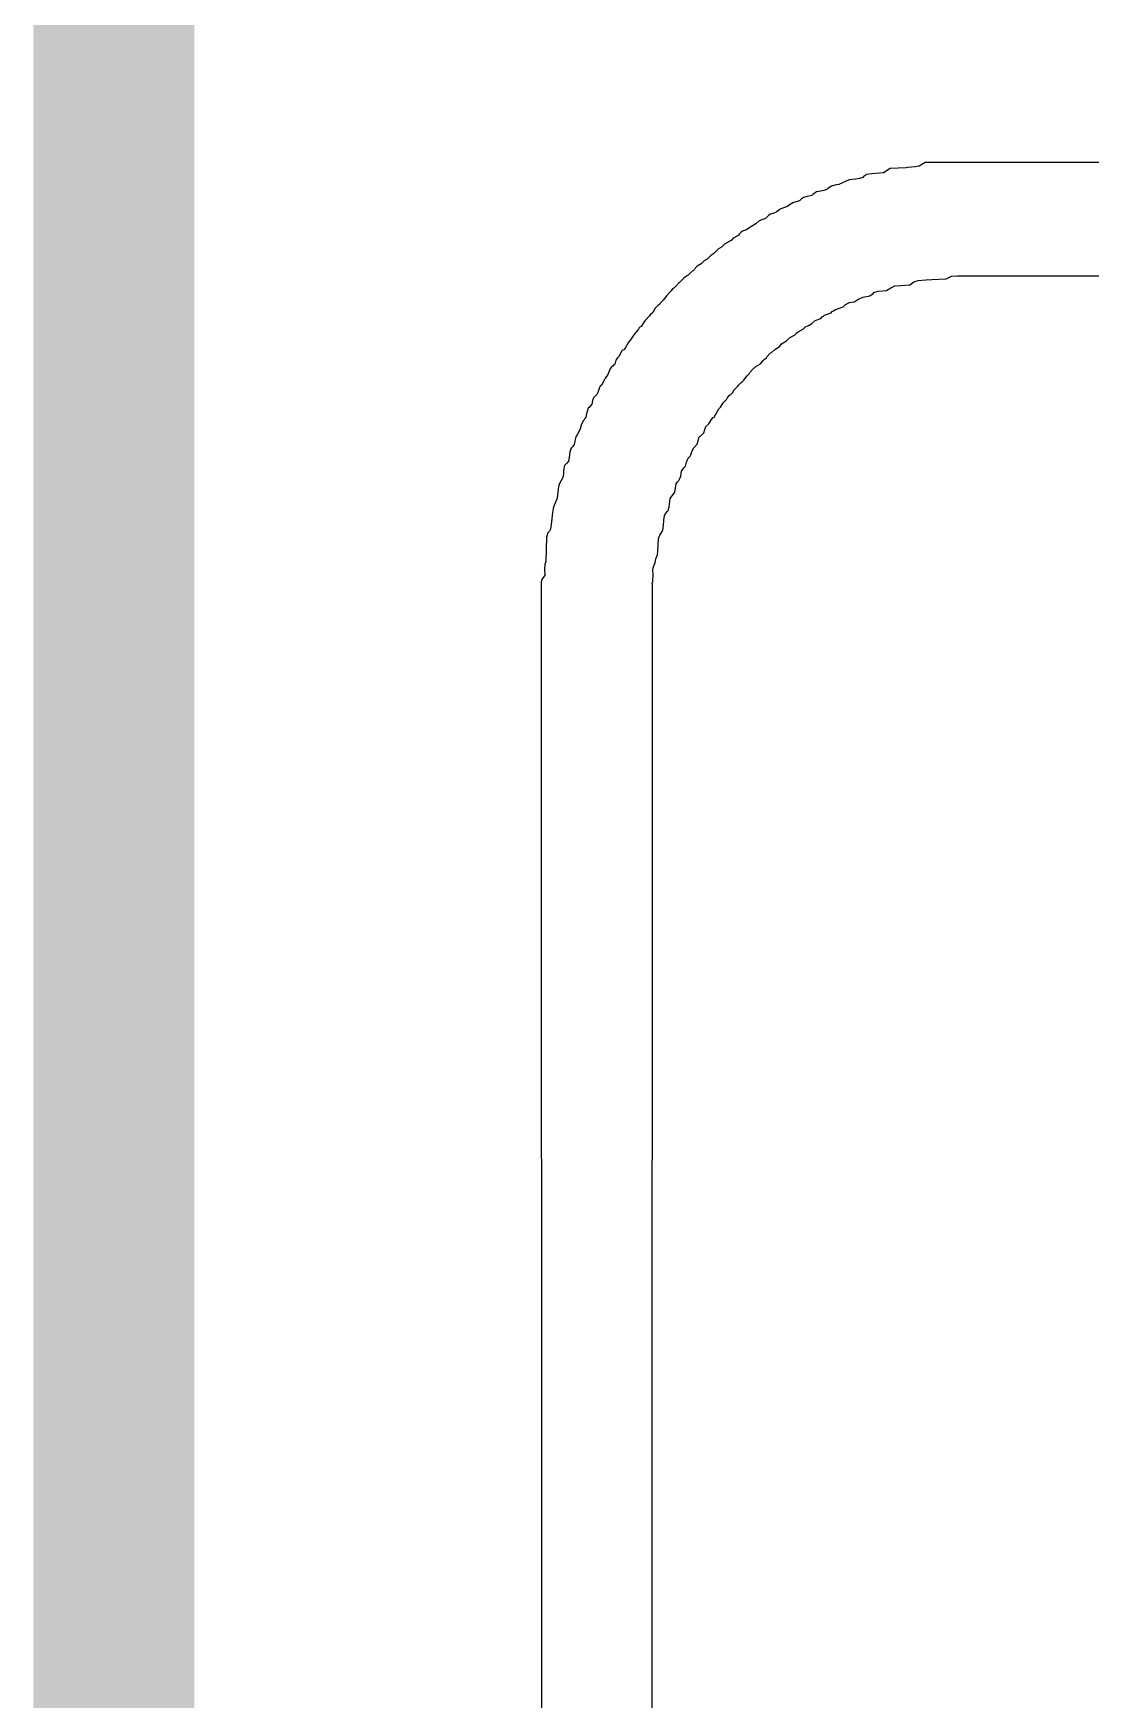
# Model space of a CAD drawing. Header units: inches. Extents: x 0 to 12.8, y -0.1 to 3.7.
# Drawn here: x 0.337 to 0.4027, y 1.5861 to 1.6896 of the extents above; entities that cross this region are included whole.
import ezdxf

# ---------------------------------------------------------------- set-up
doc = ezdxf.new("R2010")
doc.units = ezdxf.units.IN
doc.header["$MEASUREMENT"] = 0
doc.layers.add('Bottom Overlay', color=54, linetype='Continuous')

msp = doc.modelspace()

# ---------------------------------------------------------------- linework, layer by layer
at = {"layer": 'Bottom Overlay'}
for p, q in [((0.39206, 1.68134), (0.3918, 1.6813)), ((0.39243, 1.68156), (0.39206, 1.68134)), ((0.71709, 1.6816), (0.39243, 1.68156)), ((0.38769, 1.68049), (0.38706, 1.68019)), ((0.3881, 1.68052), (0.38769, 1.68049)), ((0.38835, 1.68056), (0.3881, 1.68052)), ((0.38854, 1.68063), (0.38835, 1.68056)), ((0.38861, 1.68071), (0.38854, 1.68063)), ((0.38869, 1.68075), (0.38861, 1.68071)), ((0.38876, 1.68082), (0.38869, 1.68075)), ((0.3891, 1.68086), (0.38876, 1.68082)), ((0.38958, 1.68089), (0.3891, 1.68086)), ((0.38984, 1.68093), (0.38958, 1.68089)), ((0.39024, 1.68119), (0.38984, 1.68093)), ((0.39124, 1.68123), (0.39024, 1.68119)), ((0.39135, 1.68126), (0.39124, 1.68123)), ((0.3918, 1.6813), (0.39135, 1.68126)), ((0.38473, 1.6793), (0.38461, 1.67919)), ((0.38486, 1.67939), (0.38473, 1.6793)), ((0.3851, 1.67945), (0.38486, 1.67939)), ((0.38539, 1.67952), (0.3851, 1.67945)), ((0.38545, 1.67958), (0.38539, 1.67952)), ((0.38567, 1.67973), (0.38545, 1.67958)), ((0.38582, 1.67976), (0.38567, 1.67973)), ((0.38613, 1.67982), (0.38582, 1.67976)), ((0.38632, 1.67989), (0.38613, 1.67982)), ((0.38637, 1.67995), (0.38632, 1.67989)), ((0.3866, 1.6801), (0.38637, 1.67995)), ((0.3868, 1.68015), (0.3866, 1.6801)), ((0.38706, 1.68019), (0.3868, 1.68015)), ((0.38269, 1.67826), (0.3825, 1.67808)), ((0.38282, 1.67836), (0.38269, 1.67826)), ((0.38302, 1.67841), (0.38282, 1.67836)), ((0.38321, 1.67849), (0.38302, 1.67841)), ((0.38337, 1.67865), (0.38321, 1.67849)), ((0.38362, 1.67875), (0.38337, 1.67865)), ((0.38387, 1.67882), (0.38362, 1.67875)), ((0.38399, 1.67893), (0.38387, 1.67882)), ((0.38424, 1.67908), (0.38399, 1.67893)), ((0.38461, 1.67919), (0.38424, 1.67908)), ((0.38099, 1.67723), (0.38086, 1.6771)), ((0.38112, 1.67732), (0.38099, 1.67723)), ((0.38132, 1.67738), (0.38112, 1.67732)), ((0.38158, 1.67756), (0.38132, 1.67738)), ((0.38191, 1.67775), (0.38158, 1.67756)), ((0.3821, 1.67793), (0.38191, 1.67775)), ((0.3825, 1.67808), (0.3821, 1.67793)), ((0.37958, 1.67619), (0.37928, 1.6759)), ((0.37976, 1.6763), (0.37958, 1.67619)), ((0.37995, 1.67649), (0.37976, 1.6763)), ((0.38028, 1.67667), (0.37995, 1.67649)), ((0.38036, 1.67671), (0.38028, 1.67667)), ((0.3805, 1.67686), (0.38036, 1.67671)), ((0.38076, 1.67701), (0.3805, 1.67686)), ((0.38084, 1.67704), (0.38076, 1.67701)), ((0.38086, 1.6771), (0.38084, 1.67704)), ((0.37825, 1.67512), (0.37812, 1.67499)), ((0.37851, 1.67527), (0.37825, 1.67512)), ((0.37869, 1.67545), (0.37851, 1.67527)), ((0.37888, 1.67556), (0.37869, 1.67545)), ((0.3791, 1.67578), (0.37888, 1.67556)), ((0.37928, 1.6759), (0.3791, 1.67578)), ((0.37708, 1.67406), (0.37704, 1.67399)), ((0.37714, 1.67408), (0.37708, 1.67406)), ((0.37741, 1.67436), (0.37714, 1.67408)), ((0.37762, 1.67453), (0.37741, 1.67436)), ((0.37769, 1.67456), (0.37762, 1.67453)), ((0.37795, 1.67482), (0.37769, 1.67456)), ((0.37802, 1.67486), (0.37795, 1.67482)), ((0.37808, 1.67491), (0.37802, 1.67486)), ((0.37812, 1.67499), (0.37808, 1.67491)), ((0.39147, 1.67397), (0.39172, 1.67415)), ((0.39172, 1.67415), (0.39198, 1.67423)), ((0.39198, 1.67423), (0.39247, 1.67427)), ((0.39247, 1.67427), (0.39284, 1.6743)), ((0.39284, 1.6743), (0.39372, 1.67434)), ((0.39372, 1.67434), (0.39406, 1.67449)), ((0.39406, 1.67449), (0.39443, 1.67453)), ((0.39443, 1.67453), (0.40335, 1.67453)), ((0.3763, 1.67321), (0.37614, 1.67301)), ((0.37634, 1.67328), (0.3763, 1.67321)), ((0.37664, 1.67358), (0.37634, 1.67328)), ((0.37673, 1.67371), (0.37664, 1.67358)), ((0.3768, 1.67375), (0.37673, 1.67371)), ((0.37704, 1.67399), (0.3768, 1.67375)), ((0.38802, 1.6729), (0.38828, 1.67308)), ((0.38828, 1.67308), (0.38854, 1.67319)), ((0.38854, 1.67319), (0.38898, 1.67327)), ((0.38898, 1.67327), (0.38919, 1.67343)), ((0.38919, 1.67343), (0.38924, 1.67349)), ((0.38924, 1.67349), (0.3895, 1.67356)), ((0.3895, 1.67356), (0.39002, 1.6736)), ((0.39002, 1.6736), (0.39028, 1.67378)), ((0.39028, 1.67378), (0.39054, 1.6739)), ((0.39054, 1.6739), (0.39091, 1.67393)), ((0.39091, 1.67393), (0.39147, 1.67397)), ((0.3753, 1.67203), (0.37501, 1.67173)), ((0.37534, 1.6721), (0.3753, 1.67203)), ((0.37549, 1.67225), (0.37534, 1.6721)), ((0.37564, 1.67251), (0.37549, 1.67225)), ((0.3758, 1.67267), (0.37564, 1.67251)), ((0.37588, 1.67271), (0.3758, 1.67267)), ((0.37593, 1.67277), (0.37588, 1.67271)), ((0.37597, 1.67284), (0.37593, 1.67277)), ((0.37614, 1.67301), (0.37597, 1.67284)), ((0.38602, 1.67197), (0.3861, 1.67201)), ((0.3861, 1.67201), (0.38617, 1.67208)), ((0.38617, 1.67208), (0.38658, 1.67223)), ((0.38658, 1.67223), (0.38665, 1.6723)), ((0.38665, 1.6723), (0.38673, 1.67234)), ((0.38673, 1.67234), (0.3868, 1.67241)), ((0.3868, 1.67241), (0.38732, 1.6726)), ((0.38732, 1.6726), (0.38747, 1.67275)), ((0.38747, 1.67275), (0.38773, 1.67286)), ((0.38773, 1.67286), (0.38802, 1.6729)), ((0.37441, 1.67095), (0.37427, 1.6708)), ((0.3746, 1.67121), (0.37441, 1.67095)), ((0.37464, 1.67129), (0.3746, 1.67121)), ((0.37469, 1.67134), (0.37464, 1.67129)), ((0.37477, 1.67138), (0.37469, 1.67134)), ((0.37497, 1.67166), (0.37477, 1.67138)), ((0.37501, 1.67173), (0.37497, 1.67166)), ((0.38437, 1.67088), (0.38441, 1.67095)), ((0.38441, 1.67095), (0.38447, 1.67101)), ((0.38447, 1.67101), (0.38454, 1.67104)), ((0.38454, 1.67104), (0.38487, 1.67123)), ((0.38487, 1.67123), (0.38493, 1.67129)), ((0.38493, 1.67129), (0.38495, 1.67134)), ((0.38495, 1.67134), (0.38521, 1.67145)), ((0.38521, 1.67145), (0.38539, 1.67156)), ((0.38539, 1.67156), (0.38558, 1.67175)), ((0.38558, 1.67175), (0.38593, 1.67188)), ((0.38593, 1.67188), (0.38602, 1.67197)), ((0.37369, 1.66993), (0.37362, 1.6699)), ((0.37378, 1.67003), (0.37369, 1.66993)), ((0.37397, 1.67036), (0.37378, 1.67003)), ((0.37401, 1.67043), (0.37397, 1.67036)), ((0.37412, 1.67054), (0.37401, 1.67043)), ((0.37427, 1.6708), (0.37412, 1.67054)), ((0.38287, 1.66975), (0.38306, 1.66993)), ((0.38306, 1.66993), (0.38313, 1.66997)), ((0.38313, 1.66997), (0.38339, 1.67016)), ((0.38339, 1.67016), (0.38349, 1.67029)), ((0.38349, 1.67029), (0.3838, 1.67049)), ((0.3838, 1.67049), (0.38399, 1.67067)), ((0.38399, 1.67067), (0.38437, 1.67088)), ((0.37304, 1.66892), (0.37291, 1.66882)), ((0.37308, 1.66899), (0.37304, 1.66892)), ((0.37314, 1.66904), (0.37308, 1.66899)), ((0.37319, 1.66929), (0.37314, 1.66904)), ((0.37327, 1.66936), (0.37319, 1.66929)), ((0.3733, 1.66943), (0.37327, 1.66936)), ((0.37338, 1.66951), (0.3733, 1.66943)), ((0.37353, 1.66977), (0.37338, 1.66951)), ((0.37356, 1.66984), (0.37353, 1.66977)), ((0.37362, 1.6699), (0.37356, 1.66984)), ((0.38189, 1.66888), (0.38219, 1.66906)), ((0.38219, 1.66906), (0.38236, 1.66927)), ((0.38236, 1.66927), (0.38243, 1.66934)), ((0.38243, 1.66934), (0.3825, 1.66938)), ((0.3825, 1.66938), (0.38256, 1.66943)), ((0.38256, 1.66943), (0.3826, 1.66951)), ((0.3826, 1.66951), (0.3828, 1.66971)), ((0.3828, 1.66971), (0.38287, 1.66975)), ((0.37245, 1.66799), (0.3723, 1.66773)), ((0.37253, 1.66817), (0.37245, 1.66799)), ((0.37269, 1.66834), (0.37253, 1.66817)), ((0.37277, 1.66853), (0.37269, 1.66834)), ((0.37282, 1.66873), (0.37277, 1.66853)), ((0.37291, 1.66882), (0.37282, 1.66873)), ((0.38082, 1.66773), (0.38099, 1.6679)), ((0.38099, 1.6679), (0.38106, 1.66793)), ((0.38106, 1.66793), (0.38115, 1.66803)), ((0.38115, 1.66803), (0.38119, 1.6681)), ((0.38119, 1.6681), (0.38136, 1.6683)), ((0.38136, 1.6683), (0.38149, 1.66843)), ((0.38149, 1.66843), (0.38152, 1.66851)), ((0.38152, 1.66851), (0.38169, 1.66871)), ((0.38169, 1.66871), (0.38189, 1.66888)), ((0.37182, 1.66695), (0.37175, 1.66677)), ((0.37203, 1.66716), (0.37182, 1.66695)), ((0.37212, 1.6674), (0.37203, 1.66716)), ((0.37219, 1.66758), (0.37212, 1.6674)), ((0.37223, 1.66766), (0.37219, 1.66758)), ((0.3723, 1.66773), (0.37223, 1.66766)), ((0.37986, 1.66662), (0.38008, 1.66684)), ((0.38008, 1.66684), (0.38012, 1.66692)), ((0.38012, 1.66692), (0.38025, 1.66708)), ((0.38025, 1.66708), (0.38032, 1.66712)), ((0.38032, 1.66712), (0.38045, 1.66725)), ((0.38045, 1.66725), (0.38056, 1.66743)), ((0.38056, 1.66743), (0.38078, 1.66766)), ((0.38078, 1.66766), (0.38082, 1.66773)), ((0.37138, 1.66595), (0.37134, 1.66573)), ((0.37141, 1.6661), (0.37138, 1.66595)), ((0.37149, 1.66629), (0.37141, 1.6661)), ((0.37154, 1.66634), (0.37149, 1.66629)), ((0.37171, 1.66655), (0.37154, 1.66634)), ((0.37175, 1.66677), (0.37171, 1.66655)), ((0.37932, 1.66575), (0.37951, 1.66612)), ((0.37951, 1.66612), (0.3796, 1.66625)), ((0.3796, 1.66625), (0.37971, 1.66636)), ((0.37971, 1.66636), (0.37986, 1.66662)), ((0.37091, 1.66482), (0.37082, 1.66469)), ((0.37099, 1.66501), (0.37091, 1.66482)), ((0.37104, 1.66525), (0.37099, 1.66501)), ((0.37116, 1.66551), (0.37104, 1.66525)), ((0.37123, 1.66558), (0.37116, 1.66551)), ((0.37127, 1.66566), (0.37123, 1.66558)), ((0.37134, 1.66573), (0.37127, 1.66566)), ((0.37847, 1.66456), (0.37867, 1.66477)), ((0.37867, 1.66477), (0.37873, 1.66497)), ((0.37873, 1.66497), (0.3788, 1.66516)), ((0.3788, 1.66516), (0.37897, 1.66532)), ((0.37897, 1.66532), (0.37912, 1.66558)), ((0.37912, 1.66558), (0.37925, 1.66571)), ((0.37925, 1.66571), (0.37932, 1.66575)), ((0.37041, 1.66377), (0.37034, 1.66358)), ((0.37045, 1.66384), (0.37041, 1.66377)), ((0.37053, 1.66392), (0.37045, 1.66384)), ((0.37062, 1.66405), (0.37053, 1.66392)), ((0.37067, 1.66436), (0.37062, 1.66405)), ((0.37071, 1.66451), (0.37067, 1.66436)), ((0.37082, 1.66469), (0.37071, 1.66451)), ((0.37793, 1.66358), (0.37802, 1.66382)), ((0.37802, 1.66382), (0.37826, 1.66406)), ((0.37826, 1.66406), (0.37832, 1.66427)), ((0.37832, 1.66427), (0.37836, 1.66445)), ((0.37836, 1.66445), (0.37839, 1.66453)), ((0.37839, 1.66453), (0.37847, 1.66456)), ((0.37001, 1.66273), (0.36997, 1.66258)), ((0.37016, 1.66288), (0.37001, 1.66273)), ((0.37025, 1.66301), (0.37016, 1.66288)), ((0.3703, 1.66321), (0.37025, 1.66301)), ((0.37034, 1.66358), (0.3703, 1.66321)), ((0.37743, 1.6626), (0.37752, 1.66269)), ((0.37752, 1.66269), (0.3776, 1.66295)), ((0.3776, 1.66295), (0.37769, 1.66319)), ((0.37769, 1.66319), (0.37782, 1.66332)), ((0.37782, 1.66332), (0.37786, 1.6634)), ((0.37786, 1.6634), (0.37793, 1.66358)), ((0.36979, 1.66177), (0.36967, 1.66158)), ((0.36993, 1.66203), (0.36979, 1.66177)), ((0.36997, 1.66258), (0.36993, 1.66203)), ((0.37695, 1.6616), (0.37704, 1.66173)), ((0.37704, 1.66173), (0.37712, 1.66181)), ((0.37712, 1.66181), (0.37715, 1.66188)), ((0.37715, 1.66188), (0.37723, 1.66207)), ((0.37723, 1.66207), (0.37728, 1.66238)), ((0.37728, 1.66238), (0.37743, 1.6626)), ((0.36956, 1.6607), (0.36934, 1.66021)), ((0.36964, 1.66144), (0.36956, 1.6607)), ((0.36967, 1.66158), (0.36964, 1.66144)), ((0.37652, 1.66014), (0.37658, 1.66068)), ((0.37658, 1.66068), (0.37686, 1.66107)), ((0.37686, 1.66107), (0.37695, 1.6616)), ((0.36927, 1.65981), (0.36921, 1.65923)), ((0.3693, 1.66007), (0.36927, 1.65981)), ((0.36934, 1.66021), (0.3693, 1.66007)), ((0.37621, 1.65953), (0.37625, 1.65968)), ((0.37625, 1.65968), (0.37638, 1.65988)), ((0.37638, 1.65988), (0.37645, 1.65995)), ((0.37645, 1.65995), (0.37652, 1.66014)), ((0.36897, 1.65855), (0.3689, 1.65829)), ((0.36908, 1.65866), (0.36897, 1.65855)), ((0.36914, 1.65879), (0.36908, 1.65866)), ((0.36921, 1.65923), (0.36914, 1.65879)), ((0.37597, 1.65847), (0.37612, 1.6587)), ((0.37612, 1.6587), (0.37617, 1.65905)), ((0.37617, 1.65905), (0.37621, 1.65953)), ((0.3689, 1.65829), (0.36886, 1.65677)), ((0.37582, 1.65744), (0.37586, 1.65821)), ((0.37586, 1.65821), (0.37593, 1.6584)), ((0.37593, 1.6584), (0.37597, 1.65847)), ((0.36879, 1.65659), (0.36877, 1.65627)), ((0.36886, 1.65677), (0.36879, 1.65659)), ((0.37552, 1.65636), (0.37556, 1.65651)), ((0.37556, 1.65651), (0.37564, 1.6567)), ((0.37564, 1.6567), (0.37569, 1.65694)), ((0.37569, 1.65694), (0.37578, 1.65718)), ((0.37578, 1.65718), (0.37582, 1.65744)), ((0.3686, 1.65566), (0.36856, 1.65551)), ((0.36856, 1.65551), (0.3686, 1.54269)), ((0.36879, 1.65592), (0.3686, 1.65566)), ((0.36877, 1.65627), (0.36879, 1.65592)), ((0.37545, 1.6554), (0.37549, 1.65551)), ((0.37549, 1.65625), (0.37552, 1.65636)), ((0.37551, 1.65597), (0.37549, 1.65625)), ((0.37549, 1.65551), (0.37551, 1.65597)), ((0.37547, 1.65531), (0.37545, 1.6554)), ((0.37545, 1.54454), (0.37547, 1.65531))]:
    msp.add_line(p, q, dxfattribs=at)
at = {"layer": 'Bottom Overlay', "const_width": 0.01}
msp.add_lwpolyline([(0.342, 1.49897), (0.342, 1.947)], dxfattribs=at)

doc.saveas('drawing.dxf')
